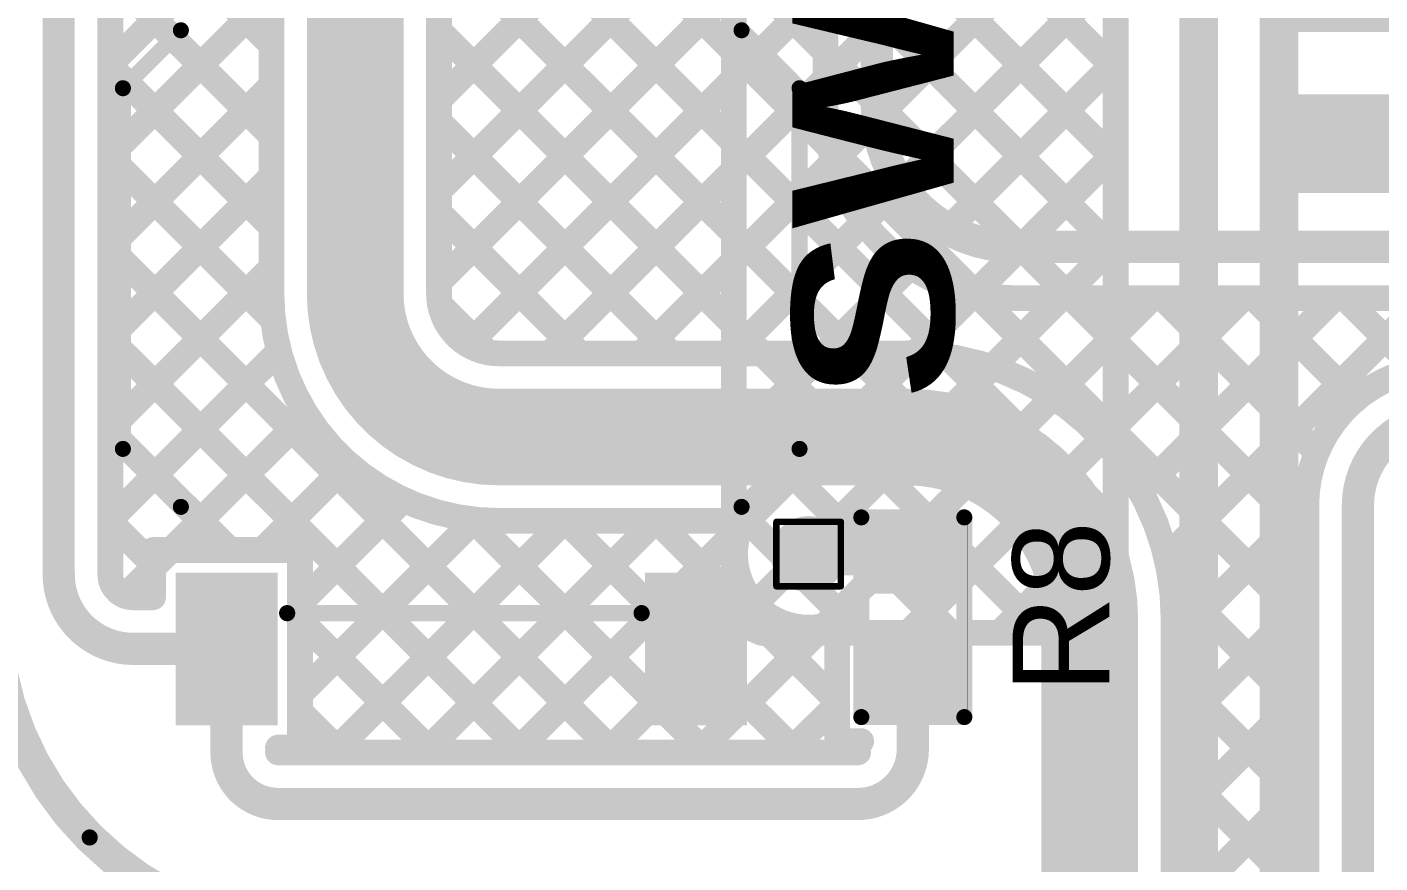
# Model space of a CAD drawing. Header units: inches. Extents: x -17 to 443, y -40 to 218.
# Drawn here: x 85.15 to 95.82, y 137.41 to 144 of the extents above; entities that cross this region are included whole.
import ezdxf

# ---------------------------------------------------------------- set-up
doc = ezdxf.new("R2010")
doc.units = ezdxf.units.IN
for name, color, linetype in [('Board Outline', 216, 'Continuous'), ('Bottom Layer', 5, 'Continuous'), ('Drill Drawing', 1, 'Continuous'), ('Fabrication', 76, 'Continuous'), ('Top Layer', 1, 'Continuous'), ('Top Overlay', 2, 'Continuous'), ('Top Paste', 8, 'Continuous'), ('Top Solder', 216, 'Continuous'), ('Via Holes', 16, 'Continuous')]:
    doc.layers.add(name, color=color, linetype=linetype)
doc.styles.add('Arial', font='', dxfattribs={"height": 0.2})
doc.styles.add('Arial Black_Bold', font='', dxfattribs={"height": 0.2})
doc.styles.get('Arial').set_extended_font_data('Arial')
doc.styles.get('Arial Black_Bold').set_extended_font_data('Arial Black', bold=True)

# ---------------------------------------------------------------- blocks, each defined once
blk = doc.blocks.new('14_SO_26')
at = {"layer": 'Top Layer'}
for points in [[(-1.75, 4.097), (-1.75, 3.523), (-3.788, 3.523), (-3.788, 4.097)], [(3.788, 4.097), (3.788, 3.523), (1.75, 3.523), (1.75, 4.097)], [(-1.75, 2.827), (-1.75, 2.253), (-3.788, 2.253), (-3.788, 2.827)], [(3.788, 2.827), (3.788, 2.253), (1.75, 2.253), (1.75, 2.827)], [(-1.75, 1.557), (-1.75, 0.983), (-3.788, 0.983), (-3.788, 1.557)], [(3.788, 1.557), (3.788, 0.983), (1.75, 0.983), (1.75, 1.557)], [(-1.75, 0.287), (-1.75, -0.287), (-3.788, -0.287), (-3.788, 0.287)], [(3.788, 0.287), (3.788, -0.287), (1.75, -0.287), (1.75, 0.287)], [(-1.75, -0.983), (-1.75, -1.557), (-3.788, -1.557), (-3.788, -0.983)], [(3.788, -0.983), (3.788, -1.557), (1.75, -1.557), (1.75, -0.983)], [(-1.75, -2.253), (-1.75, -2.827), (-3.788, -2.827), (-3.788, -2.253)], [(3.788, -2.253), (3.788, -2.827), (1.75, -2.827), (1.75, -2.253)], [(-1.75, -3.523), (-1.75, -4.097), (-3.788, -4.097), (-3.788, -3.523)], [(3.788, -3.523), (3.788, -4.097), (1.75, -4.097), (1.75, -3.523)]]:
    blk.add_hatch(color=1, dxfattribs=at).paths.add_polyline_path(points)
at = {"layer": 'Top Paste'}
for points in [[(-1.75, 4.097), (-1.75, 3.523), (-3.788, 3.523), (-3.788, 4.097)], [(3.788, 4.097), (3.788, 3.523), (1.75, 3.523), (1.75, 4.097)], [(-1.75, 2.827), (-1.75, 2.253), (-3.788, 2.253), (-3.788, 2.827)], [(3.788, 2.827), (3.788, 2.253), (1.75, 2.253), (1.75, 2.827)], [(-1.75, 1.557), (-1.75, 0.983), (-3.788, 0.983), (-3.788, 1.557)], [(3.788, 1.557), (3.788, 0.983), (1.75, 0.983), (1.75, 1.557)], [(-1.75, 0.287), (-1.75, -0.287), (-3.788, -0.287), (-3.788, 0.287)], [(3.788, 0.287), (3.788, -0.287), (1.75, -0.287), (1.75, 0.287)], [(-1.75, -0.983), (-1.75, -1.557), (-3.788, -1.557), (-3.788, -0.983)], [(3.788, -0.983), (3.788, -1.557), (1.75, -1.557), (1.75, -0.983)], [(-1.75, -2.253), (-1.75, -2.827), (-3.788, -2.827), (-3.788, -2.253)], [(3.788, -2.253), (3.788, -2.827), (1.75, -2.827), (1.75, -2.253)], [(-1.75, -3.523), (-1.75, -4.097), (-3.788, -4.097), (-3.788, -3.523)], [(3.788, -3.523), (3.788, -4.097), (1.75, -4.097), (1.75, -3.523)]]:
    blk.add_hatch(color=8, dxfattribs=at).paths.add_polyline_path(points)
at = {"layer": 'Top Solder'}
for points in [[(-1.649, 4.199), (-1.649, 3.421), (-3.89, 3.421), (-3.89, 4.199)], [(3.89, 4.199), (3.89, 3.421), (1.649, 3.421), (1.649, 4.199)], [(-1.649, 2.929), (-1.649, 2.151), (-3.89, 2.151), (-3.89, 2.929)], [(3.89, 2.929), (3.89, 2.151), (1.649, 2.151), (1.649, 2.929)], [(-1.649, 1.659), (-1.649, 0.881), (-3.89, 0.881), (-3.89, 1.659)], [(3.89, 1.659), (3.89, 0.881), (1.649, 0.881), (1.649, 1.659)], [(-1.649, 0.389), (-1.649, -0.389), (-3.89, -0.389), (-3.89, 0.389)], [(3.89, 0.389), (3.89, -0.389), (1.649, -0.389), (1.649, 0.389)], [(-1.649, -0.881), (-1.649, -1.659), (-3.89, -1.659), (-3.89, -0.881)], [(3.89, -0.881), (3.89, -1.659), (1.649, -1.659), (1.649, -0.881)], [(-1.649, -2.151), (-1.649, -2.929), (-3.89, -2.929), (-3.89, -2.151)], [(3.89, -2.151), (3.89, -2.929), (1.649, -2.929), (1.649, -2.151)], [(-1.649, -3.421), (-1.649, -4.199), (-3.89, -4.199), (-3.89, -3.421)], [(3.89, -3.421), (3.89, -4.199), (1.649, -4.199), (1.649, -3.421)]]:
    blk.add_hatch(color=216, dxfattribs=at).paths.add_polyline_path(points)
at = {"layer": 'Top Overlay'}
for points, const_width in [([(-1.521, 4.401), (1.521, 4.401)], 0.152), ([(-4.166, 3.708), (-4.166, 3.962)], 0.2), ([(-4.166, 3.962), (-4.039, 3.835)], 0.2), ([(-4.166, 3.708), (-4.039, 3.835)], 0.2), ([(-1.521, -4.401), (1.521, -4.401)], 0.152)]:
    blk.add_lwpolyline(points, dxfattribs=dict(at, const_width=const_width))
for points, const_width in [([(-1.559, 4.401, 1), (-1.483, 4.401, 1)], 0.0762), ([(1.483, 4.401, 1), (1.56, 4.401, 1)], 0.0762), ([(-4.216, 3.962, 1), (-4.116, 3.962, 1)], 0.1), ([(-4.216, 3.962, 1), (-4.116, 3.962, 1)], 0.1), ([(-4.089, 3.835, 1), (-3.989, 3.835, 1)], 0.1), ([(-4.089, 3.835, 1), (-3.989, 3.835, 1)], 0.1), ([(-4.216, 3.708, 1), (-4.116, 3.708, 1)], 0.1), ([(-4.216, 3.708, 1), (-4.116, 3.708, 1)], 0.1), ([(-1.559, -4.401, 1), (-1.483, -4.401, 1)], 0.0762), ([(1.483, -4.401, 1), (1.56, -4.401, 1)], 0.0762)]:
    blk.add_lwpolyline(points, format="xyb", close=True, dxfattribs=dict(at, const_width=const_width))
blk = doc.blocks.new('TC_0522C_1_7_260G__86')
at = {"layer": 'Top Layer'}
for points in [[(-3.5, 2.15), (-2.5, 2.15), (-2.5, 1.55), (-3.5, 1.55)], [(2.5, 2.15), (3.5, 2.15), (3.5, 1.55), (2.5, 1.55)], [(-3.5, -1.55), (-2.5, -1.55), (-2.5, -2.15), (-3.5, -2.15)], [(2.5, -1.55), (3.5, -1.55), (3.5, -2.15), (2.5, -2.15)]]:
    blk.add_hatch(color=1, dxfattribs=at).paths.add_polyline_path(points)
at = {"layer": 'Top Paste'}
for points in [[(-3.5, 2.15), (-2.5, 2.15), (-2.5, 1.55), (-3.5, 1.55)], [(2.5, 2.15), (3.5, 2.15), (3.5, 1.55), (2.5, 1.55)], [(-3.5, -1.55), (-2.5, -1.55), (-2.5, -2.15), (-3.5, -2.15)], [(2.5, -1.55), (3.5, -1.55), (3.5, -2.15), (2.5, -2.15)]]:
    blk.add_hatch(color=8, dxfattribs=at).paths.add_polyline_path(points)
at = {"layer": 'Top Solder'}
for points in [[(-3.602, 2.252), (-2.398, 2.252), (-2.398, 1.448), (-3.602, 1.448)], [(2.398, 2.252), (3.602, 2.252), (3.602, 1.448), (2.398, 1.448)], [(-3.602, -1.448), (-2.398, -1.448), (-2.398, -2.252), (-3.602, -2.252)], [(2.398, -1.448), (3.602, -1.448), (3.602, -2.252), (2.398, -2.252)]]:
    blk.add_hatch(color=216, dxfattribs=at).paths.add_polyline_path(points)
at = {"layer": 'Top Overlay', "const_width": 0.127}
for points in [[(-1.88, 2.21), (-1.422, 2.667)], [(1.422, 2.667), (-1.422, 2.667)], [(1.88, 2.21), (1.422, 2.667)], [(-3.023, 2.337), (-3.15, 2.464)], [(-2.896, 2.464), (-3.15, 2.464)], [(-3.023, 2.337), (-2.896, 2.464)], [(-2.718, -1.372), (-2.718, 1.397)], [(2.718, -1.372), (2.718, 1.422)], [(-1.422, -2.667), (-1.88, -2.21)], [(1.422, -2.667), (1.88, -2.21)], [(1.422, -2.667), (-1.422, -2.667)]]:
    blk.add_lwpolyline(points, dxfattribs=at)
at = {"layer": 'Top Overlay', "const_width": 0.0635}
for points in [[(-1.454, 2.667, 1), (-1.391, 2.667, 1)], [(-1.454, 2.667, 1), (-1.391, 2.667, 1)], [(1.391, 2.667, 1), (1.454, 2.667, 1)], [(1.391, 2.667, 1), (1.454, 2.667, 1)], [(-3.181, 2.464, 1), (-3.118, 2.464, 1)], [(-3.181, 2.464, 1), (-3.118, 2.464, 1)], [(-2.927, 2.464, 1), (-2.864, 2.464, 1)], [(-2.927, 2.464, 1), (-2.864, 2.464, 1)], [(-3.054, 2.337, 1), (-2.991, 2.337, 1)], [(-3.054, 2.337, 1), (-2.991, 2.337, 1)], [(-1.911, 2.21, 1), (-1.848, 2.21, 1)], [(1.848, 2.21, 1), (1.911, 2.21, 1)], [(-2.75, 1.397, 1), (-2.686, 1.397, 1)], [(2.686, 1.422, 1), (2.75, 1.422, 1)], [(-2.75, -1.372, 1), (-2.686, -1.372, 1)], [(2.686, -1.372, 1), (2.75, -1.372, 1)], [(-1.911, -2.21, 1), (-1.848, -2.21, 1)], [(1.848, -2.21, 1), (1.911, -2.21, 1)], [(-1.454, -2.667, 1), (-1.391, -2.667, 1)], [(-1.454, -2.667, 1), (-1.391, -2.667, 1)], [(1.391, -2.667, 1), (1.454, -2.667, 1)], [(1.391, -2.667, 1), (1.454, -2.667, 1)]]:
    blk.add_lwpolyline(points, format="xyb", close=True, dxfattribs=at)
blk = doc.blocks.new('R___0402_188')
at = {"layer": 'Top Layer'}
for points in [[(-0.699, -0.318), (-0.699, 0.318), (-0.241, 0.318), (-0.241, -0.318)], [(0.241, -0.318), (0.241, 0.318), (0.699, 0.318), (0.699, -0.318)]]:
    blk.add_hatch(color=1, dxfattribs=at).paths.add_polyline_path(points)
at = {"layer": 'Top Paste'}
for points in [[(-0.699, -0.318), (-0.699, 0.318), (-0.241, 0.318), (-0.241, -0.318)], [(0.241, -0.318), (0.241, 0.318), (0.699, 0.318), (0.699, -0.318)]]:
    blk.add_hatch(color=8, dxfattribs=at).paths.add_polyline_path(points)
at = {"layer": 'Top Solder'}
for points in [[(-0.754, -0.373), (-0.754, 0.373), (-0.186, 0.373), (-0.186, -0.373)], [(0.186, -0.373), (0.186, 0.373), (0.754, 0.373), (0.754, -0.373)]]:
    blk.add_hatch(color=216, dxfattribs=at).paths.add_polyline_path(points)
at = {"layer": 'Top Overlay'}
for points, const_width in [([(-0.787, 0.406), (-0.787, -0.406)], 0.127), ([(-0.787, 0.406), (0.787, 0.406)], 0.127), ([(0.787, 0.406), (0.787, -0.406)], 0.127), ([(-0.787, -0.406), (0.787, -0.406)], 0.127), ([(-0.813, -0.432), (0.813, -0.432)], 0.00323)]:
    blk.add_lwpolyline(points, dxfattribs=dict(at, const_width=const_width))
for points, const_width in [([(-0.819, 0.406, 1), (-0.756, 0.406, 1)], 0.0635), ([(-0.819, 0.406, 1), (-0.756, 0.406, 1)], 0.0635), ([(0.756, 0.406, 1), (0.819, 0.406, 1)], 0.0635), ([(0.756, 0.406, 1), (0.819, 0.406, 1)], 0.0635), ([(-0.819, -0.406, 1), (-0.756, -0.406, 1)], 0.0635), ([(-0.819, -0.406, 1), (-0.756, -0.406, 1)], 0.0635), ([(0.756, -0.406, 1), (0.819, -0.406, 1)], 0.0635), ([(0.756, -0.406, 1), (0.819, -0.406, 1)], 0.0635), ([(-0.814, -0.432, 1), (-0.812, -0.432, 1)], 0.00161), ([(0.812, -0.432, 1), (0.814, -0.432, 1)], 0.00161)]:
    blk.add_lwpolyline(points, format="xyb", close=True, dxfattribs=dict(at, const_width=const_width))

msp = doc.modelspace()

# ---------------------------------------------------------------- hatches: boundary and pattern name
at = {"layer": 'Bottom Layer'}
h = msp.add_hatch(color=5, dxfattribs=at)
edge = h.paths.add_edge_path()
edge.add_arc((91.315, 139.843), 0.3, 0, 360)
at = {"layer": 'Top Layer'}
h = msp.add_hatch(color=1, dxfattribs=at)
edge = h.paths.add_edge_path()
edge.add_arc((91.315, 139.843), 0.3, 0, 360)
at = {"layer": 'Via Holes'}
h = msp.add_hatch(color=7, dxfattribs=at)
edge = h.paths.add_edge_path()
edge.add_arc((91.315, 139.843), 0.15, 0, 360)

# ---------------------------------------------------------------- linework, layer by layer
at = {"layer": 'Board Outline', "const_width": 0.127}
for points in [[(85.648, 137.608, -0.198912), (84.904, 139.403)], [(87.462, 136.856, -0.198912), (85.648, 137.608)]]:
    msp.add_lwpolyline(points, format="xyb", dxfattribs=at)
at = {"layer": 'Board Outline', "const_width": 0.0635}
msp.add_lwpolyline([(85.616, 137.608, 1), (85.68, 137.608, 1)], format="xyb", close=True, dxfattribs=at)
msp.add_lwpolyline([(85.616, 137.608, 1), (85.68, 137.608, 1)], format="xyb", close=True, dxfattribs=at)
at = {"layer": 'Bottom Layer'}
for points, const_width in [([(90.727, 139.497), (90.727, 151.117)], 0.203), ([(93.736, 150.214), (93.736, 140.126)], 0.203), ([(94.39, 133.382), (94.39, 148.154)], 0.305), ([(90.727, 146.677), (93.736, 143.668)], 0.203), ([(90.727, 143.594), (93.736, 146.603)], 0.203), ([(90.727, 145.959), (93.736, 142.95)], 0.203), ([(90.727, 142.875), (93.736, 145.884)], 0.203), ([(95.023, 136.479), (95.023, 145.619)], 0.305), ([(90.727, 145.24), (93.736, 142.232)], 0.203), ([(90.727, 142.157), (93.736, 145.166)], 0.203), ([(90.727, 144.522), (93.736, 141.513)], 0.203), ([(90.727, 141.439), (93.736, 144.447)], 0.203), ([(90.727, 143.804), (93.736, 140.795)], 0.203), ([(90.727, 140.72), (93.736, 143.729)], 0.203), ([(90.727, 143.085), (93.736, 140.076)], 0.203), ([(90.727, 140.002), (93.736, 143.011)], 0.203), ([(90.727, 142.367), (93.727, 139.366)], 0.203), ([(90.779, 139.335), (93.736, 142.292)], 0.203), ([(90.727, 141.648), (93.155, 139.221)], 0.203), ([(91.383, 139.221), (93.736, 141.574)], 0.203), ([(90.727, 140.93), (92.436, 139.221)], 0.203), ([(92.101, 139.221), (93.736, 140.855)], 0.203), ([(90.727, 140.212), (91.718, 139.221)], 0.203), ([(92.82, 139.221), (93.736, 140.137)], 0.203), ([(93.736, 139.424), (93.736, 140.126)], 0.203), ([(93.736, 139.424), (93.736, 140.126)], 0.203), ([(90.727, 139.493), (90.999, 139.221)], 0.203), ([(90.727, 139.442), (90.769, 139.341)], 0.203), ([(93.538, 139.221), (93.736, 139.418)], 0.203), ([(90.769, 139.341), (90.847, 139.263)], 0.203), ([(90.847, 139.263), (90.948, 139.221)], 0.203), ([(91.003, 139.221), (93.532, 139.221)], 0.203)]:
    msp.add_lwpolyline(points, dxfattribs=dict(at, const_width=const_width))
at = {"layer": 'Bottom Layer', "const_width": 0.102}
for points in [[(90.676, 143.804, 1), (90.778, 143.804, 1)], [(93.685, 143.729, 1), (93.786, 143.729, 1)], [(93.685, 143.668, 1), (93.786, 143.668, 1)], [(90.676, 143.594, 1), (90.778, 143.594, 1)], [(90.676, 143.085, 1), (90.778, 143.085, 1)], [(93.685, 143.011, 1), (93.786, 143.011, 1)], [(93.685, 142.95, 1), (93.786, 142.95, 1)], [(90.676, 142.875, 1), (90.778, 142.875, 1)], [(90.676, 142.367, 1), (90.778, 142.367, 1)], [(93.685, 142.292, 1), (93.786, 142.292, 1)], [(93.685, 142.232, 1), (93.786, 142.232, 1)], [(90.676, 142.157, 1), (90.778, 142.157, 1)], [(90.676, 141.648, 1), (90.778, 141.648, 1)], [(93.685, 141.574, 1), (93.786, 141.574, 1)], [(90.676, 141.439, 1), (90.778, 141.439, 1)], [(93.685, 141.513, 1), (93.786, 141.513, 1)], [(90.676, 140.93, 1), (90.778, 140.93, 1)], [(93.685, 140.855, 1), (93.786, 140.855, 1)], [(93.685, 140.795, 1), (93.786, 140.795, 1)], [(90.676, 140.72, 1), (90.778, 140.72, 1)], [(90.676, 140.212, 1), (90.778, 140.212, 1)], [(93.685, 140.137, 1), (93.786, 140.137, 1)], [(93.685, 140.126, 1), (93.786, 140.126, 1)], [(93.685, 140.126, 1), (93.786, 140.126, 1)], [(93.685, 140.126, 1), (93.786, 140.126, 1)], [(93.685, 140.076, 1), (93.786, 140.076, 1)], [(90.676, 140.002, 1), (90.778, 140.002, 1)], [(90.676, 139.497, 1), (90.778, 139.497, 1)], [(90.676, 139.497, 1), (90.778, 139.497, 1)], [(90.676, 139.493, 1), (90.778, 139.493, 1)], [(90.676, 139.442, 1), (90.778, 139.442, 1)], [(93.685, 139.424, 1), (93.786, 139.424, 1)], [(93.685, 139.424, 1), (93.786, 139.424, 1)], [(93.685, 139.423, 1), (93.786, 139.423, 1)], [(93.685, 139.418, 1), (93.786, 139.418, 1)], [(90.718, 139.341, 1), (90.82, 139.341, 1)], [(90.718, 139.341, 1), (90.82, 139.341, 1)], [(90.728, 139.335, 1), (90.83, 139.335, 1)], [(93.669, 139.346, 1), (93.771, 139.346, 1)], [(93.67, 139.347, 1), (93.771, 139.347, 1)], [(93.677, 139.366, 1), (93.778, 139.366, 1)], [(90.796, 139.263, 1), (90.897, 139.263, 1)], [(90.796, 139.263, 1), (90.897, 139.263, 1)], [(90.897, 139.221, 1), (90.999, 139.221, 1)], [(90.948, 139.221, 1), (91.05, 139.221, 1)], [(90.952, 139.221, 1), (91.054, 139.221, 1)], [(90.952, 139.221, 1), (91.054, 139.221, 1)], [(91.332, 139.221, 1), (91.433, 139.221, 1)], [(91.667, 139.221, 1), (91.768, 139.221, 1)], [(92.05, 139.221, 1), (92.152, 139.221, 1)], [(92.385, 139.221, 1), (92.487, 139.221, 1)], [(92.769, 139.221, 1), (92.87, 139.221, 1)], [(93.104, 139.221, 1), (93.205, 139.221, 1)], [(93.482, 139.221, 1), (93.583, 139.221, 1)], [(93.482, 139.221, 1), (93.583, 139.221, 1)], [(93.487, 139.221, 1), (93.589, 139.221, 1)], [(93.625, 139.28, 1), (93.727, 139.28, 1)], [(93.626, 139.28, 1), (93.727, 139.28, 1)]]:
    msp.add_lwpolyline(points, format="xyb", close=True, dxfattribs=at)
at = {"layer": 'Bottom Layer', "const_width": 0.203}
for points in [[(91.003, 139.221, -0.414216), (90.727, 139.497)], [(93.736, 139.423, -0.096486), (93.72, 139.347)], [(93.72, 139.346, -0.097271), (93.676, 139.28)], [(93.676, 139.28, -0.198448), (93.532, 139.221)]]:
    msp.add_lwpolyline(points, format="xyb", dxfattribs=at)
at = {"layer": 'Drill Drawing', "const_width": 0.0508}
for points in [[(91.061, 140.097), (91.569, 140.097)], [(91.061, 139.589), (91.061, 140.097)], [(91.569, 139.589), (91.569, 140.097)], [(91.061, 139.589), (91.569, 139.589)]]:
    msp.add_lwpolyline(points, dxfattribs=at)
at = {"layer": 'Drill Drawing', "const_width": 0.0254}
for points in [[(91.049, 140.097, 1), (91.074, 140.097, 1)], [(91.049, 140.097, 1), (91.074, 140.097, 1)], [(91.557, 140.097, 1), (91.582, 140.097, 1)], [(91.557, 140.097, 1), (91.582, 140.097, 1)], [(91.049, 139.589, 1), (91.074, 139.589, 1)], [(91.049, 139.589, 1), (91.074, 139.589, 1)], [(91.557, 139.589, 1), (91.582, 139.589, 1)], [(91.557, 139.589, 1), (91.582, 139.589, 1)]]:
    msp.add_lwpolyline(points, format="xyb", close=True, dxfattribs=at)
at = {"layer": 'Fabrication', "const_width": 0.254}
for points in [[(85.648, 137.608, -0.198912), (84.904, 139.403)], [(87.462, 136.856, -0.198912), (85.648, 137.608)]]:
    msp.add_lwpolyline(points, format="xyb", dxfattribs=at)
at = {"layer": 'Fabrication', "const_width": 0.127}
msp.add_lwpolyline([(85.584, 137.608, 1), (85.711, 137.608, 1)], format="xyb", close=True, dxfattribs=at)
msp.add_lwpolyline([(85.584, 137.608, 1), (85.711, 137.608, 1)], format="xyb", close=True, dxfattribs=at)
at = {"layer": 'Top Layer'}
for points, const_width in [([(85.404, 139.682), (85.404, 159.24)], 0.254), ([(87.741, 141.898), (87.741, 157.075)], 0.762), ([(88.402, 141.898), (88.402, 153.494)], 0.203), ([(85.811, 139.682), (85.811, 151.054)], 0.203), ([(91.854, 143.36), (91.854, 150.912)], 0.254), ([(91.448, 143.36), (91.448, 150.912)], 0.203), ([(88.402, 145.41), (92.41, 141.402)], 0.203), ([(88.402, 143.424), (89.847, 144.87)], 0.203), ([(88.402, 144.692), (91.668, 141.426)], 0.203), ([(85.811, 144.409), (87.081, 143.139)], 0.203), ([(85.811, 143.707), (86.42, 144.316)], 0.203), ([(86.623, 144.316), (87.081, 143.857)], 0.203), ([(87.081, 141.898), (87.081, 144.316)], 0.203), ([(88.402, 141.987), (90.73, 144.316)], 0.203), ([(88.402, 142.706), (90.012, 144.316)], 0.203), ([(88.628, 141.495), (91.448, 144.315)], 0.203), ([(90.215, 144.316), (91.48, 143.05)], 0.203), ([(90.933, 144.316), (91.448, 143.801)], 0.203), ([(85.811, 142.988), (87.081, 144.258)], 0.203), ([(88.402, 143.974), (90.949, 141.426)], 0.203), ([(85.811, 143.691), (87.081, 142.421)], 0.203), ([(89.278, 141.426), (91.448, 143.596)], 0.203), ([(89.278, 141.426), (91.448, 143.596)], 0.203), ([(85.811, 142.27), (87.081, 143.54)], 0.203), ([(88.402, 143.255), (90.231, 141.426)], 0.203), ([(85.811, 142.972), (87.093, 141.69)], 0.203), ([(89.996, 141.426), (91.508, 142.938)], 0.203), ([(85.811, 141.552), (87.081, 142.822)], 0.203), ([(88.402, 142.537), (89.512, 141.426)], 0.203), ([(90.714, 141.426), (91.748, 142.46)], 0.203), ([(92.947, 142.267), (101.216, 142.267)], 0.254), ([(85.811, 142.254), (89.786, 138.279)], 0.203), ([(85.811, 140.833), (87.081, 142.103)], 0.203), ([(91.433, 141.426), (92.118, 142.111)], 0.203), ([(92.15, 141.425), (92.622, 141.896)], 0.203), ([(92.637, 141.893), (95.239, 139.291)], 0.203), ([(92.761, 141.317), (93.304, 141.861)], 0.203), ([(92.947, 141.861), (101.216, 141.861)], 0.203), ([(93.244, 141.082), (94.023, 141.861)], 0.203), ([(93.388, 141.861), (95.239, 140.01)], 0.203), ([(93.634, 140.753), (94.741, 141.861)], 0.203), ([(93.934, 140.336), (95.46, 141.861)], 0.203), ([(94.107, 141.861), (95.322, 140.645)], 0.203), ([(94.135, 139.817), (96.178, 141.861)], 0.203), ([(94.825, 141.861), (95.625, 141.061)], 0.203), ([(95.543, 141.861), (96.106, 141.298)], 0.203), ([(88.41, 141.81), (88.786, 141.434)], 0.203), ([(85.811, 141.535), (89.067, 138.279)], 0.203), ([(85.811, 140.115), (87.14, 141.443)], 0.203), ([(88.874, 141.426), (92.093, 141.426)], 0.203), ([(88.874, 140.766), (92.093, 140.766)], 0.762), ([(86.289, 139.875), (87.357, 140.942)], 0.203), ([(85.811, 140.817), (86.753, 139.875)], 0.203), ([(87.008, 139.875), (87.687, 140.554)], 0.203), ([(87.306, 139.455), (88.122, 140.27)], 0.203), ([(87.306, 139.455), (88.122, 140.27)], 0.203), ([(95.646, 134.79), (95.646, 140.228)], 0.254), ([(94.193, 139.157), (95.239, 140.204)], 0.203), ([(95.239, 137.064), (95.239, 140.228)], 0.203), ([(85.811, 140.099), (86.147, 139.762)], 0.203), ([(87.306, 138.736), (88.685, 140.115)], 0.203), ([(87.567, 138.279), (89.394, 140.105)], 0.203), ([(88.286, 138.279), (90.112, 140.105)], 0.203), ([(88.666, 140.117), (90.504, 138.279)], 0.203), ([(88.874, 140.105), (90.799, 140.105)], 0.203), ([(89.004, 138.279), (90.774, 140.049)], 0.203), ([(89.396, 140.105), (91.223, 138.279)], 0.203), ([(90.115, 140.105), (91.54, 138.68)], 0.203), ([(86.147, 139.875), (87.306, 139.875)], 0.203), ([(86.147, 139.733), (86.289, 139.875)], 0.203), ([(86.147, 139.502), (86.147, 139.875)], 0.203), ([(87.306, 138.316), (87.306, 139.875)], 0.203), ([(91.315, 139.843), (91.329, 139.828)], 0.305), ([(91.329, 139.828), (92.123, 139.828)], 0.305), ([(92.123, 139.828), (92.137, 139.814)], 0.305), ([(85.928, 139.513), (86.147, 139.733)], 0.203), ([(94.169, 139.643), (95.239, 138.573)], 0.203), ([(93.532, 130.274), (93.532, 139.326)], 0.762), ([(85.992, 139.502), (86.147, 139.502)], 0.203), ([(89.722, 138.279), (90.891, 139.448)], 0.203), ([(94.193, 138.439), (95.239, 139.485)], 0.203), ([(87.306, 139.322), (88.349, 138.279)], 0.203), ([(91.54, 138.367), (91.54, 139.306)], 0.203), ([(94.193, 136.856), (94.193, 139.326)], 0.203), ([(90.441, 138.279), (91.438, 139.276)], 0.203), ([(85.992, 139.095), (86.727, 139.095)], 0.254), ([(86.727, 138.277), (86.727, 139.095)], 0.254), ([(92.137, 138.304), (92.137, 138.875)], 0.254), ([(94.193, 138.901), (95.239, 137.854)], 0.203), ([(94.193, 137.72), (95.239, 138.767)], 0.203), ([(91.159, 138.279), (91.54, 138.659)], 0.203), ([(87.306, 138.603), (87.631, 138.279)], 0.203), ([(91.54, 138.367), (91.73, 138.367)], 0.203), ([(87.133, 138.316), (87.306, 138.316)], 0.203), ([(87.133, 138.279), (91.705, 138.279)], 0.203), ([(94.193, 138.182), (95.239, 137.136)], 0.203), ([(94.193, 137.002), (95.239, 138.048)], 0.203), ([(87.132, 137.872), (91.705, 137.872)], 0.254), ([(94.193, 137.464), (94.67, 136.986)], 0.203), ([(95.015, 137.106), (95.239, 137.33)], 0.203)]:
    msp.add_lwpolyline(points, dxfattribs=dict(at, const_width=const_width))
for points, const_width in [([(88.351, 143.974, 1), (88.452, 143.974, 1)], 0.102), ([(87.03, 143.857, 1), (87.132, 143.857, 1)], 0.102), ([(91.397, 143.801, 1), (91.499, 143.801, 1)], 0.102), ([(85.76, 143.707, 1), (85.862, 143.707, 1)], 0.102), ([(85.76, 143.691, 1), (85.862, 143.691, 1)], 0.102), ([(91.397, 143.596, 1), (91.499, 143.596, 1)], 0.102), ([(91.397, 143.596, 1), (91.499, 143.596, 1)], 0.102), ([(87.03, 143.54, 1), (87.132, 143.54, 1)], 0.102), ([(88.351, 143.424, 1), (88.452, 143.424, 1)], 0.102), ([(91.397, 143.36, 1), (91.499, 143.36, 1)], 0.102), ([(91.397, 143.36, 1), (91.499, 143.36, 1)], 0.102), ([(91.791, 143.36, 1), (91.918, 143.36, 1)], 0.127), ([(91.791, 143.36, 1), (91.918, 143.36, 1)], 0.127), ([(88.351, 143.255, 1), (88.452, 143.255, 1)], 0.102), ([(87.03, 143.139, 1), (87.132, 143.139, 1)], 0.102), ([(91.429, 143.05, 1), (91.531, 143.05, 1)], 0.102), ([(85.76, 142.988, 1), (85.862, 142.988, 1)], 0.102), ([(85.76, 142.972, 1), (85.862, 142.972, 1)], 0.102), ([(91.458, 142.938, 1), (91.559, 142.938, 1)], 0.102), ([(87.03, 142.822, 1), (87.132, 142.822, 1)], 0.102), ([(88.351, 142.706, 1), (88.452, 142.706, 1)], 0.102), ([(88.351, 142.537, 1), (88.452, 142.537, 1)], 0.102), ([(87.03, 142.421, 1), (87.132, 142.421, 1)], 0.102), ([(91.697, 142.46, 1), (91.799, 142.46, 1)], 0.102), ([(92.884, 142.267, 1), (93.011, 142.267, 1)], 0.127), ([(92.884, 142.267, 1), (93.011, 142.267, 1)], 0.127), ([(85.76, 142.27, 1), (85.862, 142.27, 1)], 0.102), ([(85.76, 142.254, 1), (85.862, 142.254, 1)], 0.102), ([(87.551, 141.898, 1), (87.932, 141.898, 1)], 0.381), ([(87.551, 141.898, 1), (87.932, 141.898, 1)], 0.381), ([(87.03, 142.103, 1), (87.132, 142.103, 1)], 0.102), ([(92.067, 142.111, 1), (92.169, 142.111, 1)], 0.102), ([(88.351, 141.987, 1), (88.452, 141.987, 1)], 0.102), ([(87.03, 141.898, 1), (87.132, 141.898, 1)], 0.102), ([(87.03, 141.898, 1), (87.132, 141.898, 1)], 0.102), ([(88.351, 141.898, 1), (88.452, 141.898, 1)], 0.102), ([(88.351, 141.898, 1), (88.452, 141.898, 1)], 0.102), ([(92.571, 141.896, 1), (92.672, 141.896, 1)], 0.102), ([(92.587, 141.893, 1), (92.688, 141.893, 1)], 0.102), ([(92.896, 141.861, 1), (92.998, 141.861, 1)], 0.102), ([(92.896, 141.861, 1), (92.998, 141.861, 1)], 0.102), ([(93.253, 141.861, 1), (93.355, 141.861, 1)], 0.102), ([(93.337, 141.861, 1), (93.439, 141.861, 1)], 0.102), ([(93.972, 141.861, 1), (94.074, 141.861, 1)], 0.102), ([(94.056, 141.861, 1), (94.157, 141.861, 1)], 0.102), ([(94.69, 141.861, 1), (94.792, 141.861, 1)], 0.102), ([(94.774, 141.861, 1), (94.876, 141.861, 1)], 0.102), ([(95.409, 141.861, 1), (95.51, 141.861, 1)], 0.102), ([(95.493, 141.861, 1), (95.594, 141.861, 1)], 0.102), ([(88.359, 141.81, 1), (88.461, 141.81, 1)], 0.102), ([(87.042, 141.69, 1), (87.144, 141.69, 1)], 0.102), ([(85.76, 141.552, 1), (85.862, 141.552, 1)], 0.102), ([(85.76, 141.535, 1), (85.862, 141.535, 1)], 0.102), ([(87.089, 141.443, 1), (87.19, 141.443, 1)], 0.102), ([(88.577, 141.495, 1), (88.679, 141.495, 1)], 0.102), ([(88.735, 141.434, 1), (88.836, 141.434, 1)], 0.102), ([(88.823, 141.426, 1), (88.924, 141.426, 1)], 0.102), ([(88.823, 141.426, 1), (88.924, 141.426, 1)], 0.102), ([(89.227, 141.426, 1), (89.328, 141.426, 1)], 0.102), ([(89.227, 141.426, 1), (89.328, 141.426, 1)], 0.102), ([(89.462, 141.426, 1), (89.563, 141.426, 1)], 0.102), ([(89.945, 141.426, 1), (90.047, 141.426, 1)], 0.102), ([(90.18, 141.426, 1), (90.282, 141.426, 1)], 0.102), ([(90.664, 141.426, 1), (90.765, 141.426, 1)], 0.102), ([(90.898, 141.426, 1), (91, 141.426, 1)], 0.102), ([(91.382, 141.426, 1), (91.484, 141.426, 1)], 0.102), ([(91.617, 141.426, 1), (91.718, 141.426, 1)], 0.102), ([(92.042, 141.426, 1), (92.144, 141.426, 1)], 0.102), ([(92.042, 141.426, 1), (92.144, 141.426, 1)], 0.102), ([(92.1, 141.425, 1), (92.201, 141.425, 1)], 0.102), ([(92.359, 141.402, 1), (92.461, 141.402, 1)], 0.102), ([(92.71, 141.317, 1), (92.812, 141.317, 1)], 0.102), ([(88.683, 140.766, 1), (89.064, 140.766, 1)], 0.381), ([(88.683, 140.766, 1), (89.064, 140.766, 1)], 0.381), ([(91.903, 140.766, 1), (92.284, 140.766, 1)], 0.381), ([(91.903, 140.766, 1), (92.284, 140.766, 1)], 0.381), ([(93.194, 141.082, 1), (93.295, 141.082, 1)], 0.102), ([(95.574, 141.061, 1), (95.675, 141.061, 1)], 0.102), ([(87.306, 140.942, 1), (87.408, 140.942, 1)], 0.102), ([(85.76, 140.833, 1), (85.862, 140.833, 1)], 0.102), ([(85.76, 140.817, 1), (85.862, 140.817, 1)], 0.102), ([(93.583, 140.753, 1), (93.684, 140.753, 1)], 0.102), ([(95.271, 140.645, 1), (95.373, 140.645, 1)], 0.102), ([(87.636, 140.554, 1), (87.738, 140.554, 1)], 0.102), ([(88.071, 140.27, 1), (88.173, 140.27, 1)], 0.102), ([(88.071, 140.27, 1), (88.173, 140.27, 1)], 0.102), ([(93.884, 140.336, 1), (93.985, 140.336, 1)], 0.102), ([(95.582, 140.228, 1), (95.709, 140.228, 1)], 0.127), ([(95.582, 140.228, 1), (95.709, 140.228, 1)], 0.127), ([(95.188, 140.228, 1), (95.29, 140.228, 1)], 0.102), ([(95.188, 140.228, 1), (95.29, 140.228, 1)], 0.102), ([(95.188, 140.204, 1), (95.29, 140.204, 1)], 0.102), ([(85.76, 140.115, 1), (85.862, 140.115, 1)], 0.102), ([(85.76, 140.099, 1), (85.862, 140.099, 1)], 0.102), ([(88.615, 140.117, 1), (88.717, 140.117, 1)], 0.102), ([(88.634, 140.115, 1), (88.736, 140.115, 1)], 0.102), ([(88.823, 140.105, 1), (88.924, 140.105, 1)], 0.102), ([(88.823, 140.105, 1), (88.924, 140.105, 1)], 0.102), ([(89.343, 140.105, 1), (89.444, 140.105, 1)], 0.102), ([(89.345, 140.105, 1), (89.447, 140.105, 1)], 0.102), ([(90.061, 140.105, 1), (90.163, 140.105, 1)], 0.102), ([(90.064, 140.105, 1), (90.165, 140.105, 1)], 0.102), ([(90.723, 140.049, 1), (90.825, 140.049, 1)], 0.102), ([(90.748, 140.105, 1), (90.85, 140.105, 1)], 0.102), ([(90.748, 140.105, 1), (90.85, 140.105, 1)], 0.102), ([(95.188, 140.01, 1), (95.29, 140.01, 1)], 0.102), ([(86.097, 139.875, 1), (86.198, 139.875, 1)], 0.102), ([(86.097, 139.875, 1), (86.198, 139.875, 1)], 0.102), ([(86.238, 139.875, 1), (86.34, 139.875, 1)], 0.102), ([(86.238, 139.875, 1), (86.34, 139.875, 1)], 0.102), ([(86.702, 139.875, 1), (86.804, 139.875, 1)], 0.102), ([(86.957, 139.875, 1), (87.058, 139.875, 1)], 0.102), ([(87.255, 139.875, 1), (87.357, 139.875, 1)], 0.102), ([(87.255, 139.875, 1), (87.357, 139.875, 1)], 0.102), ([(91.239, 139.843, 1), (91.392, 139.843, 1)], 0.152), ([(91.253, 139.828, 1), (91.406, 139.828, 1)], 0.152), ([(91.253, 139.828, 1), (91.406, 139.828, 1)], 0.152), ([(92.046, 139.828, 1), (92.199, 139.828, 1)], 0.152), ([(92.046, 139.828, 1), (92.199, 139.828, 1)], 0.152), ([(92.06, 139.814, 1), (92.213, 139.814, 1)], 0.152), ([(86.097, 139.762, 1), (86.198, 139.762, 1)], 0.102), ([(86.097, 139.733, 1), (86.198, 139.733, 1)], 0.102), ([(86.097, 139.733, 1), (86.198, 139.733, 1)], 0.102), ([(94.084, 139.817, 1), (94.185, 139.817, 1)], 0.102), ([(85.341, 139.682, 1), (85.468, 139.682, 1)], 0.127), ([(85.341, 139.682, 1), (85.468, 139.682, 1)], 0.127), ([(85.76, 139.682, 1), (85.862, 139.682, 1)], 0.102), ([(85.76, 139.682, 1), (85.862, 139.682, 1)], 0.102), ([(94.118, 139.643, 1), (94.22, 139.643, 1)], 0.102), ([(85.803, 139.566, 1), (85.904, 139.566, 1)], 0.102), ([(85.824, 139.544, 1), (85.926, 139.544, 1)], 0.102), ([(85.877, 139.513, 1), (85.979, 139.513, 1)], 0.102), ([(93.342, 139.326, 1), (93.723, 139.326, 1)], 0.381), ([(93.342, 139.326, 1), (93.723, 139.326, 1)], 0.381), ([(85.941, 139.502, 1), (86.042, 139.502, 1)], 0.102), ([(85.941, 139.502, 1), (86.042, 139.502, 1)], 0.102), ([(86.097, 139.502, 1), (86.198, 139.502, 1)], 0.102), ([(86.097, 139.502, 1), (86.198, 139.502, 1)], 0.102), ([(87.255, 139.455, 1), (87.357, 139.455, 1)], 0.102), ([(87.255, 139.455, 1), (87.357, 139.455, 1)], 0.102), ([(90.841, 139.448, 1), (90.942, 139.448, 1)], 0.102), ([(95.188, 139.485, 1), (95.29, 139.485, 1)], 0.102), ([(85.479, 139.304, 1), (85.606, 139.304, 1)], 0.127), ([(85.479, 139.304, 1), (85.606, 139.304, 1)], 0.127), ([(87.255, 139.322, 1), (87.357, 139.322, 1)], 0.102), ([(91.489, 139.308, 1), (91.59, 139.308, 1)], 0.102), ([(91.489, 139.306, 1), (91.59, 139.306, 1)], 0.102), ([(94.142, 139.326, 1), (94.244, 139.326, 1)], 0.102), ([(94.142, 139.326, 1), (94.244, 139.326, 1)], 0.102), ([(95.188, 139.291, 1), (95.29, 139.291, 1)], 0.102), ([(85.55, 139.233, 1), (85.677, 139.233, 1)], 0.127), ([(85.55, 139.233, 1), (85.677, 139.233, 1)], 0.127), ([(91.387, 139.276, 1), (91.489, 139.276, 1)], 0.102), ([(85.928, 139.095, 1), (86.055, 139.095, 1)], 0.127), ([(85.928, 139.095, 1), (86.055, 139.095, 1)], 0.127), ([(86.663, 139.095, 1), (86.79, 139.095, 1)], 0.127), ([(86.663, 139.095, 1), (86.79, 139.095, 1)], 0.127), ([(94.142, 139.157, 1), (94.244, 139.157, 1)], 0.102), ([(92.073, 138.875, 1), (92.2, 138.875, 1)], 0.127), ([(94.142, 138.901, 1), (94.244, 138.901, 1)], 0.102), ([(95.188, 138.767, 1), (95.29, 138.767, 1)], 0.102), ([(87.255, 138.736, 1), (87.357, 138.736, 1)], 0.102), ([(91.489, 138.68, 1), (91.59, 138.68, 1)], 0.102), ([(91.489, 138.659, 1), (91.59, 138.659, 1)], 0.102), ([(87.255, 138.603, 1), (87.357, 138.603, 1)], 0.102), ([(95.188, 138.573, 1), (95.29, 138.573, 1)], 0.102), ([(94.142, 138.439, 1), (94.244, 138.439, 1)], 0.102), ([(91.489, 138.367, 1), (91.59, 138.367, 1)], 0.102), ([(91.489, 138.367, 1), (91.59, 138.367, 1)], 0.102), ([(91.679, 138.367, 1), (91.781, 138.367, 1)], 0.102), ([(86.663, 138.277, 1), (86.79, 138.277, 1)], 0.127), ([(86.663, 138.277, 1), (86.79, 138.277, 1)], 0.127), ([(87.082, 138.316, 1), (87.184, 138.316, 1)], 0.102), ([(87.082, 138.279, 1), (87.184, 138.279, 1)], 0.102), ([(87.255, 138.316, 1), (87.357, 138.316, 1)], 0.102), ([(87.255, 138.316, 1), (87.357, 138.316, 1)], 0.102), ([(87.516, 138.279, 1), (87.618, 138.279, 1)], 0.102), ([(87.58, 138.279, 1), (87.681, 138.279, 1)], 0.102), ([(88.235, 138.279, 1), (88.336, 138.279, 1)], 0.102), ([(88.298, 138.279, 1), (88.4, 138.279, 1)], 0.102), ([(88.953, 138.279, 1), (89.055, 138.279, 1)], 0.102), ([(89.017, 138.279, 1), (89.118, 138.279, 1)], 0.102), ([(89.672, 138.279, 1), (89.773, 138.279, 1)], 0.102), ([(89.735, 138.279, 1), (89.837, 138.279, 1)], 0.102), ([(90.39, 138.279, 1), (90.492, 138.279, 1)], 0.102), ([(90.453, 138.279, 1), (90.555, 138.279, 1)], 0.102), ([(91.108, 138.279, 1), (91.21, 138.279, 1)], 0.102), ([(91.172, 138.279, 1), (91.273, 138.279, 1)], 0.102), ([(91.654, 138.279, 1), (91.756, 138.279, 1)], 0.102), ([(92.073, 138.304, 1), (92.2, 138.304, 1)], 0.127), ([(92.073, 138.304, 1), (92.2, 138.304, 1)], 0.127), ([(94.142, 138.182, 1), (94.244, 138.182, 1)], 0.102), ([(95.188, 138.048, 1), (95.29, 138.048, 1)], 0.102), ([(87.068, 137.872, 1), (87.195, 137.872, 1)], 0.127), ([(87.068, 137.872, 1), (87.195, 137.872, 1)], 0.127), ([(91.641, 137.872, 1), (91.768, 137.872, 1)], 0.127), ([(91.641, 137.872, 1), (91.768, 137.872, 1)], 0.127), ([(95.188, 137.854, 1), (95.29, 137.854, 1)], 0.102), ([(94.142, 137.72, 1), (94.244, 137.72, 1)], 0.102), ([(94.142, 137.464, 1), (94.244, 137.464, 1)], 0.102), ([(95.188, 137.33, 1), (95.29, 137.33, 1)], 0.102)]:
    msp.add_lwpolyline(points, format="xyb", close=True, dxfattribs=dict(at, const_width=const_width))
for points, const_width in [([(92.947, 141.861, -0.414214), (91.448, 143.36)], 0.203), ([(92.947, 142.267, -0.414214), (91.854, 143.36)], 0.254), ([(88.874, 140.766, -0.414214), (87.741, 141.898)], 0.762), ([(88.874, 140.105, -0.414214), (87.081, 141.898)], 0.203), ([(88.874, 141.426, -0.414214), (88.402, 141.898)], 0.203), ([(92.093, 141.426, -0.414214), (94.193, 139.326)], 0.203), ([(95.239, 140.228, -0.414214), (96.333, 141.321)], 0.203), ([(92.093, 140.766, -0.414214), (93.532, 139.326)], 0.762), ([(95.646, 140.228, -0.414214), (96.333, 140.915)], 0.254), ([(91.54, 139.308, -0.698483), (90.799, 140.105)], 0.203), ([(85.542, 139.304, -0.17665), (85.404, 139.682)], 0.254), ([(85.853, 139.566, -0.17665), (85.811, 139.682)], 0.203), ([(85.992, 139.502, -0.17665), (85.875, 139.544)], 0.203), ([(85.614, 139.233, -0.043033), (85.542, 139.304)], 0.254), ([(85.992, 139.095, -0.17665), (85.614, 139.233)], 0.254), ([(87.132, 137.872, -0.414214), (86.727, 138.277)], 0.254), ([(92.137, 138.304, -0.414214), (91.705, 137.872)], 0.254)]:
    msp.add_lwpolyline(points, format="xyb", dxfattribs=dict(at, const_width=const_width))

# ---------------------------------------------------------------- block references
msp.add_blockref('14_SO_26', (98.816, 146.889))
for name, p, rotation in [('TC_0522C_1_7_260G__86', (88.577, 142.095), 270), ('R___0402_188', (92.137, 139.345), 90)]:
    msp.add_blockref(name, p, dxfattribs=dict(rotation=rotation))

# ---------------------------------------------------------------- texts
at = {"layer": 'Top Overlay'}
for s, height, style, p in [('SW2', 1.27, 'Arial Black_Bold', (92.458, 141.056)), ('R8', 0.762, 'Arial', (93.685, 138.743))]:
    msp.add_text(s, height=height, rotation=90, dxfattribs=dict(at, style=style)).set_placement(p)

doc.saveas('drawing.dxf')
